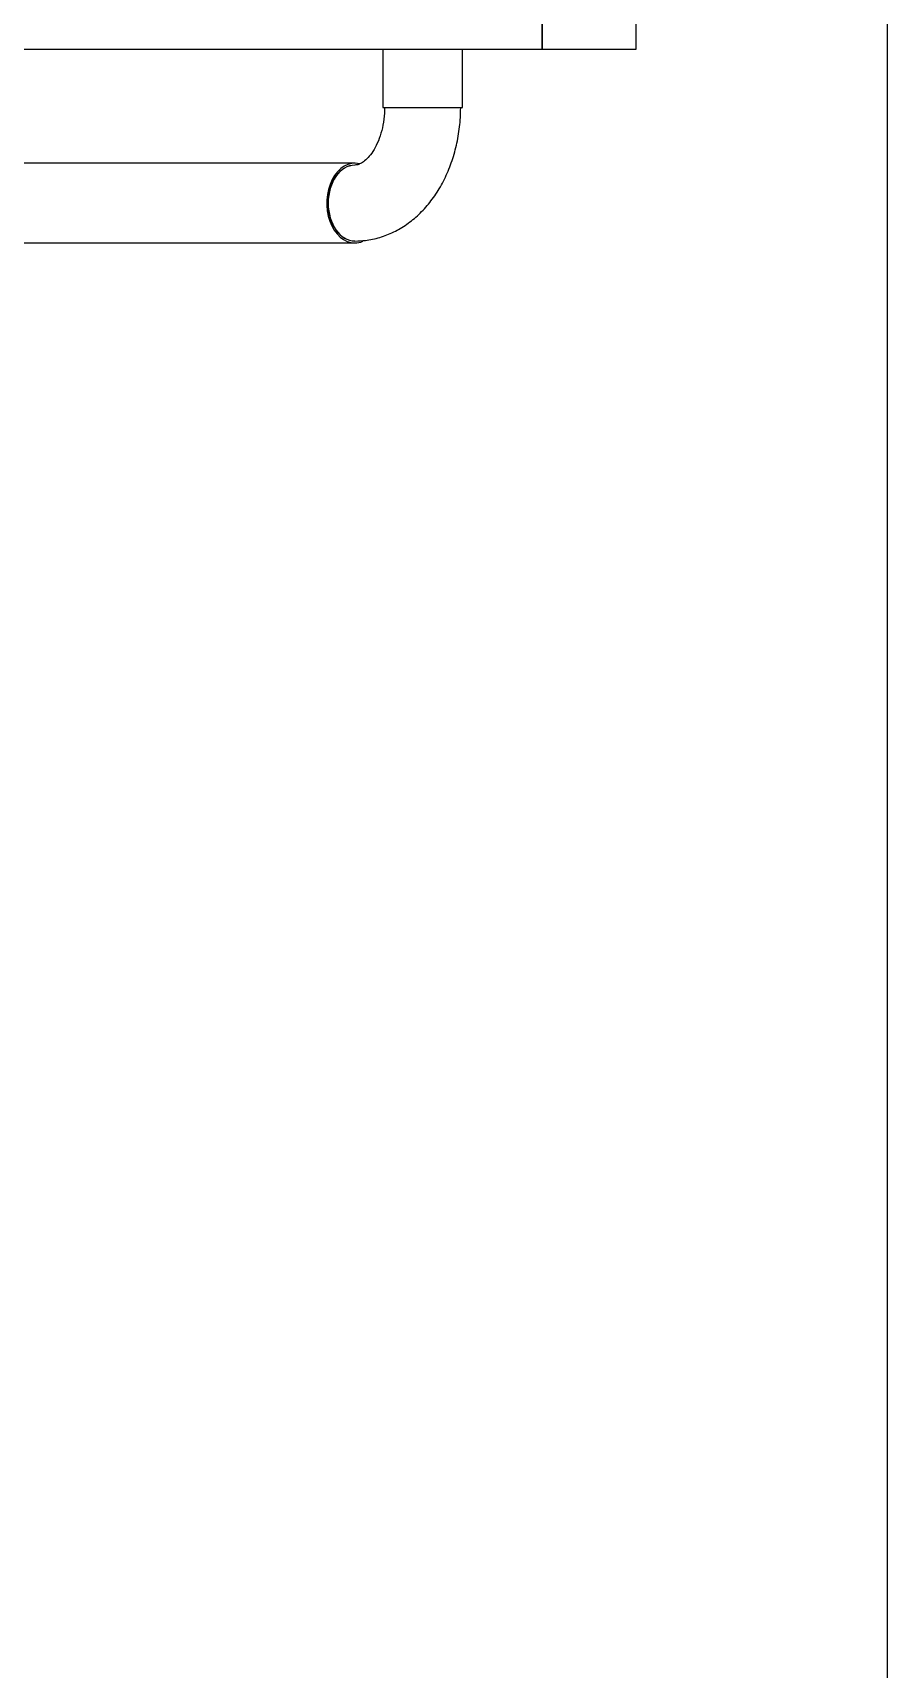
# Model space of a CAD drawing. Header units: millimetres. Extents: x 156850 to 204135, y 56350 to 74150.
# Drawn here: x 175870 to 176550, y 62350 to 63653 of the extents above; entities that cross this region are included whole.
import ezdxf

# ---------------------------------------------------------------- set-up
doc = ezdxf.new("R2010")
doc.units = ezdxf.units.MM
doc.header["$LTSCALE"] = 150
doc.layers.add('-----33 Equipment', color=5, linetype='Continuous')

# ---------------------------------------------------------------- blocks, each defined once
blk = doc.blocks.new('X-2F-PLAN$0$SE5')
at = {"color": 0, "linetype": 'Continuous'}
for p, q in [((2766.3, 3122.6), (2479.9, 3122.6)), ((2479.9, 3059.1), (2766.3, 3059.1)), ((2457.7, 3014.7), (2394.2, 3014.7)), ((2394.2, 3014.7), (2394.2, 2968.3)), ((2457.7, 2968.3), (2457.7, 3014.7)), ((2331, 2968.3), (2256, 2968.3)), ((2256, 2968.3), (2256, 923.3)), ((2331, 2968.3), (2331, 923.3)), ((2331, 2893.3), (2331, 2968.3)), ((5157, 2968.3), (2331, 2968.3))]:
    blk.add_line(p, q, dxfattribs=at)
for major_axis, start_param, end_param in [((0, 31.7), 0, 0.283598), ((0, 31.7), 2.982579, 6.283185), ((0, -30.2), 0, 3.141152), ((0, 30.1), 3.141593, 6.283185)]:
    blk.add_ellipse((2479.9, 3090.9), major_axis=major_axis, ratio=0.707107, start_param=start_param, end_param=end_param, dxfattribs=at)
for points, knots in [([(2479.9, 3121.1), (2476.8, 3121), (2470.6, 3120.8), (2459.9, 3118.5), (2448.9, 3114.2), (2438.5, 3108), (2428.8, 3100.1), (2420.1, 3090.6), (2412.5, 3079.6), (2406.2, 3067.2), (2401.2, 3053.8), (2397.8, 3039.6), (2396, 3026.2), (2395.8, 3018.4), (2395.7, 3014.7)], [0, 0, 0, 0, 0.058761, 0.142116, 0.225405, 0.309466, 0.394969, 0.482275, 0.571357, 0.661853, 0.753255, 0.845108, 0.937126, 1, 1, 1, 1]), ([(2456.2, 3014.7), (2456.3, 3016.4), (2456.4, 3020.9), (2457.4, 3028.9), (2459.6, 3037.6), (2462.8, 3045.2), (2466.5, 3051.4), (2470.4, 3056), (2474, 3058.8), (2477.4, 3060.4), (2478.9, 3060.6), (2479.9, 3060.6)], [0, 0, 0, 0, 0.055443, 0.168405, 0.280787, 0.392056, 0.502285, 0.612381, 0.723904, 0.840707, 1, 1, 1, 1])]:
    blk.add_open_spline(points, degree=3, knots=knots, dxfattribs=at)
blk = doc.blocks.new('X-2F-PLAN$0$zw$C47F')
at = {"layer": '-----33 Equipment'}
blk.add_lwpolyline([(-506.2, -63.7), (-506.2, 3436.3), (9493.8, 3436.3), (9493.8, -63.7)], close=True, dxfattribs=at)
at = {"layer": '-----33 Equipment', "rotation": 90}
blk.add_blockref('X-2F-PLAN$0$SE5', (9752.1, -2120), dxfattribs=at)

msp = doc.modelspace()

# ---------------------------------------------------------------- block references
at = {"layer": '-----33 Equipment', "rotation": 90.00000000000001}
msp.add_blockref('X-2F-PLAN$0$zw$C47F', (176486.3, 56856.2), dxfattribs=at)

doc.saveas('drawing.dxf')
